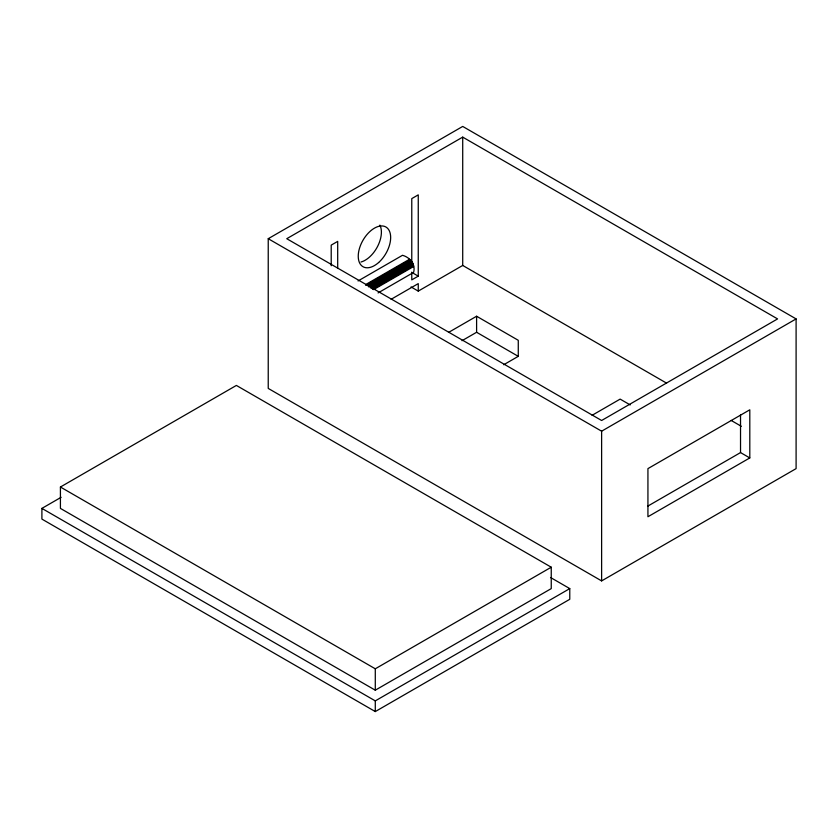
<?xml version="1.0" encoding="UTF-8"?>
<svg xmlns="http://www.w3.org/2000/svg" width="838" height="838" viewBox="0 0 838 838"><rect width="100%" height="100%" fill="white"/><g stroke="black" fill="none" stroke-linecap="round" stroke-linejoin="round"><path stroke-width="1.26" d="M268.233 238.704L462.712 126.433L796.1 318.911L796.1 468.62L601.621 580.902L268.233 388.413L268.233 238.704L601.621 431.193L796.1 318.911M462.712 137.118L286.753 238.704L601.621 420.498L777.58 318.911L462.712 137.118L462.712 265.447L666.587 383.144M358.067 280.95L402.512 255.286C410.054 257.413 415.795 264.337 413.626 272.392L378.064 292.923M366.122 284.312L409.457 259.298L412.652 262.86L370.427 287.235M365.735 285.454L410.18 259.79M367.547 285.433L410.882 260.409M368.207 286.167L411.542 261.142M368.804 286.994L412.139 261.969M370.836 288.167L413.071 263.781M372.261 288.461L413.375 264.724M372.449 289.382L413.563 265.646M373.622 289.613L413.626 266.515M411.772 261.823L411.772 198.606L418.256 194.866L418.256 276.142L411.772 279.882L411.772 272.141M60.42 487.014L236.379 385.428L551.247 567.211L551.247 588.601L375.288 690.187L60.42 508.394L60.42 487.014L375.288 668.797L551.247 567.211M391.126 299.292L418.256 283.621L418.256 291.111L411.06 286.952M550.556 577.508L569.767 588.601L569.767 599.296L375.288 711.567L41.9 519.089L41.9 508.394L61.122 497.301M418.256 291.111L462.712 265.447M448.54 332.435L476.602 316.24L518.272 340.301L518.272 356.339L503.68 364.76M462.01 340.699L476.602 332.277L518.272 356.339M592.078 415.313L620.141 399.108L630.207 404.922M647.722 506.162L740.53 452.583L749.801 457.925L749.801 409.803L647.931 468.62L647.931 516.742L749.801 457.925M41.9 508.394L375.288 700.882L569.767 588.601M731.145 420.425L741.337 426.301M412.087 272.57L418.256 276.142M740.53 414.862L740.53 452.583M601.621 431.193L601.621 580.902M476.602 316.24L476.602 332.277M375.288 668.797L375.288 690.187M375.288 700.882L375.288 711.567M337.693 268.474L337.693 241.386L331.209 245.125L331.209 265.761M379.886 225.129A22.919 13.23 -60 0 1 377.613 246.372A22.919 13.23 -60 0 1 361 262.011M378.65 262.514A22.919 13.23 -60 0 0 385.92 227.014A22.919 13.23 -60 0 0 358.8 251.054A22.919 13.23 -60 0 0 378.65 262.514"/></g></svg>
